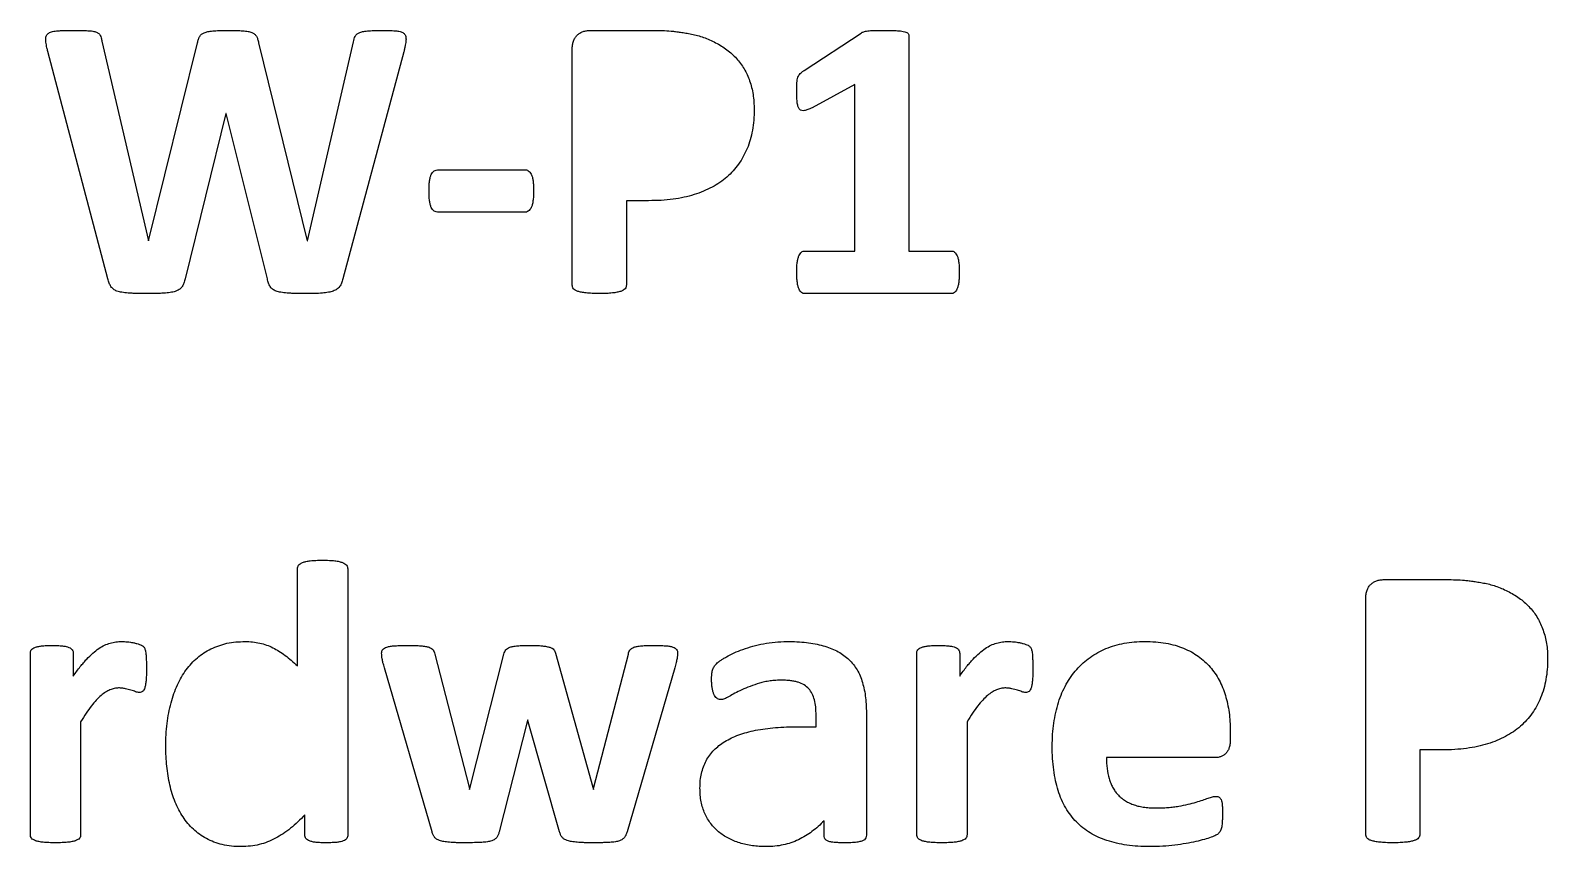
# Model space of a CAD drawing. Extents: x -125 to 125, y -250 to 250.
# Drawn here: x -102.05 to -62.39, y 185.55 to 206.88 of the extents above; entities that cross this region are included whole.
import ezdxf

# ---------------------------------------------------------------- set-up
doc = ezdxf.new("R2010")
doc.units = 0
doc.layers.get('0').update_dxf_attribs({"linetype": 'CONTINUOUS'})

msp = doc.modelspace()

# ---------------------------------------------------------------- linework, layer by layer
at = {"color": 7, "linetype": 'CONTINUOUS'}
for p, q in [((-87.411, 206.879), (-85.773, 206.879)), ((-81.828, 205.833), (-80.339, 206.808)), ((-79.087, 206.716), (-79.087, 201.113)), ((-100.025, 200.384), (-101.596, 206.331)), ((-100.179, 206.595), (-98.965, 201.375)), ((-98.961, 201.375), (-97.68, 206.558)), ((-96.085, 206.558), (-94.818, 201.375)), ((-94.807, 201.375), (-93.604, 206.579)), ((-92.289, 206.315), (-93.88, 200.384)), ((-87.888, 200.223), (-87.888, 206.381)), ((-80.503, 205.463), (-81.619, 204.856)), ((-80.503, 201.113), (-80.503, 205.463)), ((-96.942, 204.704), (-98.006, 200.384)), ((-96.931, 204.704), (-96.942, 204.704)), ((-95.856, 200.384), (-96.931, 204.704)), ((-91.378, 203.237), (-89.146, 203.237)), ((-86.472, 202.428), (-86.472, 200.224)), ((-85.893, 202.428), (-86.472, 202.428)), ((-89.146, 202.124), (-91.378, 202.124)), ((-98.965, 201.375), (-98.961, 201.375)), ((-94.818, 201.375), (-94.807, 201.375)), ((-81.809, 201.113), (-80.503, 201.113)), ((-79.087, 201.113), (-77.982, 201.113)), ((-77.987, 200), (-81.812, 200)), ((-95.071, 190.267), (-95.071, 192.805)), ((-93.756, 192.804), (-93.756, 185.858)), ((-66.672, 192.525), (-65.034, 192.525)), ((-67.149, 185.869), (-67.149, 192.028)), ((-102.051, 185.858), (-102.051, 190.594)), ((-100.929, 190.594), (-100.929, 190.004)), ((-91.479, 190.578), (-90.578, 187.101)), ((-90.558, 187.101), (-89.674, 190.578)), ((-88.323, 190.599), (-87.347, 187.096)), ((-87.321, 187.101), (-86.421, 190.578)), ((-78.884, 185.858), (-78.884, 190.594)), ((-77.762, 190.594), (-77.762, 190.004)), ((-91.552, 185.932), (-92.794, 190.216)), ((-85.207, 190.216), (-86.453, 185.932)), ((-100.736, 188.809), (-100.736, 185.858)), ((-89.062, 188.811), (-89.797, 185.932)), ((-89.051, 188.858), (-89.062, 188.811)), ((-89.04, 188.811), (-89.051, 188.858)), ((-88.218, 185.932), (-89.04, 188.811)), ((-81.515, 188.681), (-81.515, 188.978)), ((-80.2, 189.035), (-80.2, 185.844)), ((-77.569, 188.809), (-77.569, 185.858)), ((-81.979, 188.681), (-81.515, 188.681)), ((-70.69, 188.567), (-70.69, 188.354)), ((-65.733, 188.074), (-65.733, 185.871)), ((-65.154, 188.074), (-65.733, 188.074)), ((-71.092, 187.872), (-73.927, 187.872)), ((-90.578, 187.101), (-90.569, 187.037)), ((-90.569, 187.037), (-90.558, 187.101)), ((-87.347, 187.096), (-87.332, 187.037)), ((-87.332, 187.037), (-87.321, 187.101)), ((-94.876, 185.857), (-94.876, 186.377)), ((-81.308, 185.844), (-81.308, 186.222))]:
    msp.add_line(p, q, dxfattribs=at)
for points, knots in [([(-101.596, 206.331), (-101.603, 206.361), (-101.616, 206.417), (-101.632, 206.496), (-101.643, 206.566), (-101.653, 206.64), (-101.646, 206.723), (-101.6, 206.788), (-101.549, 206.824), (-101.498, 206.843), (-101.437, 206.857), (-101.366, 206.866), (-101.281, 206.872), (-101.182, 206.877), (-101.068, 206.877), (-100.987, 206.879), (-100.944, 206.879)], [0, 0, 0, 0, 0.080837, 0.15134, 0.212943, 0.2644, 0.349466, 0.423887, 0.464553, 0.512311, 0.564962, 0.627733, 0.701224, 0.788431, 0.887994, 1, 1, 1, 1]), ([(-100.944, 206.879), (-100.905, 206.879), (-100.83, 206.879), (-100.724, 206.878), (-100.63, 206.874), (-100.53, 206.871), (-100.427, 206.864), (-100.331, 206.839), (-100.261, 206.805), (-100.217, 206.749), (-100.195, 206.677), (-100.185, 206.624), (-100.179, 206.595)], [0, 0, 0, 0, 0.12887, 0.245725, 0.345444, 0.433143, 0.574709, 0.678091, 0.756532, 0.824961, 0.901593, 1, 1, 1, 1]), ([(-97.68, 206.558), (-97.673, 206.589), (-97.66, 206.644), (-97.63, 206.721), (-97.579, 206.782), (-97.503, 206.824), (-97.402, 206.852), (-97.3, 206.864), (-97.202, 206.872), (-97.112, 206.877), (-97.011, 206.877), (-96.939, 206.879), (-96.901, 206.879)], [0, 0, 0, 0, 0.0992, 0.183621, 0.261205, 0.347222, 0.456361, 0.592271, 0.675015, 0.771081, 0.878809, 1, 1, 1, 1]), ([(-96.901, 206.879), (-96.861, 206.879), (-96.785, 206.88), (-96.677, 206.876), (-96.582, 206.873), (-96.479, 206.867), (-96.372, 206.858), (-96.268, 206.83), (-96.19, 206.789), (-96.14, 206.726), (-96.106, 206.648), (-96.093, 206.59), (-96.085, 206.558)], [0, 0, 0, 0, 0.122828, 0.234389, 0.329797, 0.413977, 0.552297, 0.65819, 0.742183, 0.817918, 0.899642, 1, 1, 1, 1]), ([(-93.604, 206.579), (-93.598, 206.605), (-93.587, 206.654), (-93.565, 206.723), (-93.524, 206.784), (-93.452, 206.823), (-93.358, 206.853), (-93.258, 206.864), (-93.16, 206.872), (-93.068, 206.877), (-92.962, 206.877), (-92.887, 206.879), (-92.847, 206.879)], [0, 0, 0, 0, 0.0875412, 0.1649314, 0.2395684, 0.3214212, 0.4273299, 0.5657393, 0.6510506, 0.7518312, 0.8681076, 1, 1, 1, 1]), ([(-92.847, 206.879), (-92.809, 206.879), (-92.739, 206.877), (-92.639, 206.877), (-92.553, 206.872), (-92.461, 206.864), (-92.368, 206.85), (-92.28, 206.801), (-92.232, 206.719), (-92.231, 206.635), (-92.24, 206.558), (-92.251, 206.486), (-92.269, 206.404), (-92.282, 206.346), (-92.289, 206.315)], [0, 0, 0, 0, 0.104382, 0.197006, 0.277978, 0.345854, 0.453969, 0.538428, 0.615573, 0.708476, 0.766108, 0.833055, 0.911188, 1, 1, 1, 1]), ([(-87.888, 206.381), (-87.887, 206.42), (-87.885, 206.494), (-87.859, 206.597), (-87.818, 206.685), (-87.759, 206.757), (-87.688, 206.812), (-87.604, 206.851), (-87.511, 206.875), (-87.445, 206.878), (-87.411, 206.879)], [0, 0, 0, 0, 0.149716, 0.282881, 0.403862, 0.51862, 0.633697, 0.747474, 0.868404, 1, 1, 1, 1]), ([(-85.773, 206.879), (-85.693, 206.878), (-85.536, 206.877), (-85.341, 206.864), (-85.183, 206.85), (-85.055, 206.832), (-84.916, 206.81), (-84.768, 206.781), (-84.613, 206.747), (-84.455, 206.697), (-84.297, 206.633), (-84.139, 206.559), (-83.986, 206.473), (-83.844, 206.374), (-83.711, 206.267), (-83.593, 206.146), (-83.486, 206.016), (-83.393, 205.875), (-83.313, 205.722), (-83.249, 205.559), (-83.196, 205.386), (-83.161, 205.203), (-83.138, 205.009), (-83.135, 204.876), (-83.133, 204.808)], [0, 0, 0, 0, 0.0630096, 0.1232213, 0.154028, 0.1879071, 0.2244286, 0.2645025, 0.3066264, 0.3496221, 0.3942603, 0.4406072, 0.4868223, 0.5321176, 0.5765882, 0.6208419, 0.6647292, 0.7089849, 0.7538458, 0.7997925, 0.8469932, 0.8955996, 0.946495, 1, 1, 1, 1]), ([(-80.339, 206.808), (-80.329, 206.815), (-80.308, 206.831), (-80.268, 206.844), (-80.22, 206.857), (-80.159, 206.866), (-80.083, 206.875), (-79.985, 206.876), (-79.862, 206.88), (-79.771, 206.88), (-79.721, 206.879)], [0, 0, 0, 0, 0.05777, 0.122091, 0.200003, 0.294063, 0.415165, 0.565812, 0.759099, 1, 1, 1, 1]), ([(-79.721, 206.879), (-79.658, 206.879), (-79.548, 206.879), (-79.4, 206.873), (-79.286, 206.863), (-79.203, 206.847), (-79.143, 206.83), (-79.108, 206.798), (-79.088, 206.759), (-79.087, 206.731), (-79.087, 206.716)], [0, 0, 0, 0, 0.261995, 0.466447, 0.624847, 0.740234, 0.823128, 0.882868, 0.937478, 1, 1, 1, 1]), ([(-82.02, 205.295), (-82.02, 205.335), (-82.019, 205.406), (-82.017, 205.504), (-82.009, 205.584), (-81.991, 205.651), (-81.967, 205.707), (-81.93, 205.753), (-81.883, 205.794), (-81.847, 205.819), (-81.828, 205.833)], [0, 0, 0, 0, 0.195392, 0.351778, 0.482962, 0.593544, 0.693794, 0.782898, 0.880681, 1, 1, 1, 1]), ([(-81.619, 204.856), (-81.656, 204.839), (-81.721, 204.81), (-81.811, 204.781), (-81.888, 204.778), (-81.951, 204.813), (-81.988, 204.885), (-82.01, 204.987), (-82.017, 205.127), (-82.019, 205.234), (-82.02, 205.295)], [0, 0, 0, 0, 0.145139, 0.254807, 0.337681, 0.411022, 0.49886, 0.617146, 0.781497, 1, 1, 1, 1]), ([(-83.133, 204.808), (-83.135, 204.716), (-83.139, 204.534), (-83.175, 204.271), (-83.23, 204.023), (-83.312, 203.793), (-83.414, 203.58), (-83.535, 203.382), (-83.681, 203.205), (-83.844, 203.042), (-84.029, 202.899), (-84.234, 202.775), (-84.46, 202.67), (-84.705, 202.581), (-84.97, 202.511), (-85.258, 202.463), (-85.568, 202.432), (-85.782, 202.429), (-85.893, 202.428)], [0, 0, 0, 0, 0.067154, 0.130996, 0.192035, 0.250637, 0.307253, 0.362902, 0.41792, 0.473187, 0.529162, 0.586636, 0.646498, 0.708973, 0.774815, 0.844827, 0.919904, 1, 1, 1, 1]), ([(-91.631, 202.686), (-91.631, 202.733), (-91.63, 202.819), (-91.62, 202.938), (-91.601, 203.034), (-91.577, 203.11), (-91.542, 203.168), (-91.495, 203.208), (-91.44, 203.234), (-91.4, 203.236), (-91.378, 203.237)], [0, 0, 0, 0, 0.207503, 0.38308, 0.525704, 0.639226, 0.735586, 0.821545, 0.906038, 1, 1, 1, 1]), ([(-89.146, 203.237), (-89.126, 203.236), (-89.088, 203.235), (-89.035, 203.212), (-88.99, 203.174), (-88.956, 203.115), (-88.926, 203.038), (-88.912, 202.938), (-88.9, 202.819), (-88.9, 202.733), (-88.9, 202.686)], [0, 0, 0, 0, 0.08944, 0.168125, 0.251147, 0.347914, 0.46791, 0.615302, 0.791621, 1, 1, 1, 1]), ([(-91.378, 202.124), (-91.4, 202.126), (-91.44, 202.128), (-91.496, 202.154), (-91.541, 202.195), (-91.578, 202.254), (-91.601, 202.332), (-91.62, 202.43), (-91.63, 202.551), (-91.631, 202.638), (-91.631, 202.686)], [0, 0, 0, 0, 0.092766, 0.176185, 0.262566, 0.3577, 0.474135, 0.617201, 0.792836, 1, 1, 1, 1]), ([(-88.9, 202.686), (-88.9, 202.637), (-88.901, 202.548), (-88.911, 202.427), (-88.929, 202.328), (-88.955, 202.252), (-88.989, 202.193), (-89.034, 202.154), (-89.087, 202.128), (-89.126, 202.126), (-89.146, 202.124)], [0, 0, 0, 0, 0.213394, 0.39038, 0.536823, 0.652724, 0.745395, 0.829166, 0.91112, 1, 1, 1, 1]), ([(-82.02, 200.548), (-82.02, 200.597), (-82.019, 200.686), (-82.011, 200.807), (-81.992, 200.905), (-81.968, 200.983), (-81.936, 201.041), (-81.899, 201.084), (-81.855, 201.108), (-81.824, 201.111), (-81.809, 201.113)], [0, 0, 0, 0, 0.221667, 0.40531, 0.555067, 0.676946, 0.776149, 0.85798, 0.929112, 1, 1, 1, 1]), ([(-77.982, 201.113), (-77.966, 201.111), (-77.935, 201.108), (-77.891, 201.084), (-77.854, 201.041), (-77.823, 200.983), (-77.798, 200.905), (-77.784, 200.806), (-77.772, 200.686), (-77.772, 200.597), (-77.772, 200.548)], [0, 0, 0, 0, 0.0709337, 0.1421126, 0.2239961, 0.3232635, 0.4452224, 0.5942209, 0.7781886, 1, 1, 1, 1]), ([(-98.997, 200), (-99.047, 200.001), (-99.14, 200.002), (-99.272, 200.002), (-99.389, 200.008), (-99.517, 200.012), (-99.649, 200.028), (-99.781, 200.059), (-99.881, 200.108), (-99.95, 200.181), (-99.993, 200.276), (-100.013, 200.346), (-100.025, 200.384)], [0, 0, 0, 0, 0.122643, 0.230935, 0.327558, 0.411146, 0.549179, 0.657086, 0.744038, 0.819707, 0.90139, 1, 1, 1, 1]), ([(-98.006, 200.384), (-98.015, 200.347), (-98.033, 200.279), (-98.077, 200.186), (-98.143, 200.111), (-98.241, 200.061), (-98.369, 200.028), (-98.498, 200.012), (-98.622, 200.008), (-98.734, 200.002), (-98.861, 200.002), (-98.95, 200.001), (-98.997, 200)], [0, 0, 0, 0, 0.096461, 0.180528, 0.258475, 0.347419, 0.456236, 0.594301, 0.677647, 0.771723, 0.880491, 1, 1, 1, 1]), ([(-94.86, 200), (-94.908, 200.001), (-94.998, 200.002), (-95.126, 200.002), (-95.239, 200.008), (-95.365, 200.012), (-95.494, 200.029), (-95.623, 200.059), (-95.721, 200.108), (-95.788, 200.181), (-95.83, 200.276), (-95.847, 200.346), (-95.856, 200.384)], [0, 0, 0, 0, 0.120039, 0.228076, 0.324184, 0.40697, 0.545429, 0.654449, 0.740985, 0.817425, 0.900339, 1, 1, 1, 1]), ([(-93.88, 200.384), (-93.892, 200.346), (-93.913, 200.275), (-93.962, 200.18), (-94.037, 200.109), (-94.139, 200.06), (-94.269, 200.029), (-94.43, 200.009), (-94.631, 200.002), (-94.779, 200.001), (-94.86, 200)], [0, 0, 0, 0, 0.103559, 0.190898, 0.273898, 0.367265, 0.480124, 0.617723, 0.788483, 1, 1, 1, 1]), ([(-81.812, 200), (-81.826, 200.001), (-81.855, 200.004), (-81.896, 200.026), (-81.931, 200.065), (-81.963, 200.121), (-81.99, 200.197), (-82.007, 200.294), (-82.018, 200.414), (-82.019, 200.501), (-82.02, 200.548)], [0, 0, 0, 0, 0.0652294, 0.135101, 0.2140224, 0.3118351, 0.435768, 0.5899256, 0.7767076, 1, 1, 1, 1]), ([(-77.772, 200.548), (-77.772, 200.501), (-77.772, 200.414), (-77.785, 200.294), (-77.802, 200.197), (-77.829, 200.121), (-77.861, 200.065), (-77.898, 200.026), (-77.94, 200.003), (-77.971, 200.001), (-77.987, 200)], [0, 0, 0, 0, 0.221173, 0.406483, 0.559224, 0.682018, 0.778932, 0.858847, 0.928076, 1, 1, 1, 1]), ([(-87.183, 200), (-87.245, 200.001), (-87.359, 200.003), (-87.515, 200.013), (-87.639, 200.032), (-87.736, 200.054), (-87.808, 200.083), (-87.858, 200.122), (-87.883, 200.171), (-87.886, 200.206), (-87.888, 200.223)], [0, 0, 0, 0, 0.232935, 0.426819, 0.582554, 0.704601, 0.797371, 0.871655, 0.936086, 1, 1, 1, 1]), ([(-86.472, 200.224), (-86.473, 200.207), (-86.476, 200.172), (-86.506, 200.124), (-86.556, 200.085), (-86.628, 200.054), (-86.725, 200.032), (-86.848, 200.012), (-87.004, 200.003), (-87.119, 200.001), (-87.183, 200)], [0, 0, 0, 0, 0.063501, 0.129408, 0.203211, 0.297972, 0.419229, 0.572019, 0.762693, 1, 1, 1, 1]), ([(-95.071, 192.805), (-95.069, 192.822), (-95.065, 192.855), (-95.044, 192.903), (-94.999, 192.944), (-94.93, 192.974), (-94.841, 193.001), (-94.724, 193.018), (-94.579, 193.031), (-94.472, 193.031), (-94.413, 193.031)], [0, 0, 0, 0, 0.065576, 0.130045, 0.205371, 0.300638, 0.422856, 0.575292, 0.766066, 1, 1, 1, 1]), ([(-94.413, 193.031), (-94.354, 193.031), (-94.247, 193.031), (-94.102, 193.018), (-93.986, 193.001), (-93.898, 192.973), (-93.832, 192.943), (-93.787, 192.903), (-93.76, 192.855), (-93.757, 192.821), (-93.756, 192.804)], [0, 0, 0, 0, 0.234031, 0.424884, 0.577383, 0.69566, 0.789093, 0.86597, 0.932334, 1, 1, 1, 1]), ([(-67.149, 192.028), (-67.148, 192.067), (-67.146, 192.141), (-67.12, 192.244), (-67.079, 192.332), (-67.02, 192.403), (-66.949, 192.459), (-66.866, 192.497), (-66.772, 192.522), (-66.706, 192.524), (-66.672, 192.525)], [0, 0, 0, 0, 0.149716, 0.282881, 0.403862, 0.51862, 0.633697, 0.747474, 0.868404, 1, 1, 1, 1]), ([(-65.034, 192.525), (-64.954, 192.525), (-64.798, 192.523), (-64.602, 192.51), (-64.444, 192.496), (-64.317, 192.478), (-64.178, 192.456), (-64.029, 192.428), (-63.874, 192.393), (-63.716, 192.344), (-63.559, 192.28), (-63.401, 192.205), (-63.248, 192.119), (-63.106, 192.02), (-62.973, 191.913), (-62.855, 191.792), (-62.748, 191.662), (-62.654, 191.521), (-62.575, 191.368), (-62.511, 191.205), (-62.457, 191.032), (-62.422, 190.849), (-62.399, 190.656), (-62.396, 190.523), (-62.395, 190.455)], [0, 0, 0, 0, 0.0630096, 0.1232213, 0.154028, 0.1879071, 0.2244286, 0.2645025, 0.3066264, 0.3496221, 0.3942603, 0.4406072, 0.4868223, 0.5321176, 0.5765882, 0.6208419, 0.6647292, 0.7089849, 0.7538458, 0.7997925, 0.8469932, 0.8955996, 0.946495, 1, 1, 1, 1]), ([(-102.051, 190.594), (-102.05, 190.61), (-102.048, 190.643), (-102.027, 190.689), (-101.987, 190.728), (-101.926, 190.755), (-101.849, 190.779), (-101.749, 190.793), (-101.627, 190.805), (-101.536, 190.805), (-101.487, 190.806)], [0, 0, 0, 0, 0.074529, 0.14498, 0.22591, 0.32188, 0.444068, 0.591459, 0.775815, 1, 1, 1, 1]), ([(-101.487, 190.806), (-101.436, 190.806), (-101.344, 190.805), (-101.22, 190.793), (-101.12, 190.78), (-101.046, 190.755), (-100.989, 190.729), (-100.955, 190.687), (-100.931, 190.643), (-100.93, 190.611), (-100.929, 190.594)], [0, 0, 0, 0, 0.230695, 0.418848, 0.569731, 0.685976, 0.776288, 0.852907, 0.924903, 1, 1, 1, 1]), ([(-100.929, 190.004), (-100.898, 190.047), (-100.84, 190.13), (-100.75, 190.247), (-100.663, 190.351), (-100.555, 190.472), (-100.425, 190.599), (-100.27, 190.723), (-100.118, 190.813), (-99.966, 190.869), (-99.814, 190.902), (-99.713, 190.905), (-99.663, 190.907)], [0, 0, 0, 0, 0.097102, 0.188145, 0.271883, 0.349184, 0.48773, 0.607838, 0.714831, 0.812596, 0.907221, 1, 1, 1, 1]), ([(-99.663, 190.907), (-99.638, 190.907), (-99.589, 190.906), (-99.512, 190.899), (-99.431, 190.889), (-99.349, 190.873), (-99.27, 190.855), (-99.202, 190.833), (-99.146, 190.813), (-99.106, 190.787), (-99.079, 190.758), (-99.06, 190.726), (-99.047, 190.687), (-99.036, 190.636), (-99.027, 190.566), (-99.022, 190.47), (-99.016, 190.34), (-99.016, 190.242), (-99.016, 190.186)], [0, 0, 0, 0, 0.060882, 0.124616, 0.194043, 0.26541, 0.334737, 0.395834, 0.445714, 0.483881, 0.514771, 0.543822, 0.576044, 0.618096, 0.674235, 0.753803, 0.859734, 1, 1, 1, 1]), ([(-98.51, 188.163), (-98.509, 188.266), (-98.507, 188.467), (-98.478, 188.76), (-98.439, 189.038), (-98.378, 189.299), (-98.303, 189.544), (-98.212, 189.77), (-98.105, 189.977), (-97.984, 190.167), (-97.843, 190.334), (-97.69, 190.485), (-97.518, 190.611), (-97.332, 190.719), (-97.128, 190.802), (-96.911, 190.865), (-96.678, 190.899), (-96.518, 190.904), (-96.436, 190.907)], [0, 0, 0, 0, 0.079372, 0.155371, 0.22736, 0.296257, 0.361893, 0.424684, 0.484193, 0.541867, 0.597925, 0.652887, 0.707575, 0.762436, 0.818808, 0.876768, 0.936846, 1, 1, 1, 1]), ([(-96.436, 190.907), (-96.371, 190.905), (-96.244, 190.903), (-96.057, 190.869), (-95.88, 190.82), (-95.711, 190.746), (-95.548, 190.655), (-95.388, 190.543), (-95.225, 190.415), (-95.123, 190.317), (-95.071, 190.267)], [0, 0, 0, 0, 0.125488, 0.246442, 0.365138, 0.481547, 0.600614, 0.726676, 0.859402, 1, 1, 1, 1]), ([(-92.869, 190.603), (-92.867, 190.62), (-92.864, 190.653), (-92.842, 190.702), (-92.795, 190.738), (-92.726, 190.764), (-92.633, 190.786), (-92.512, 190.796), (-92.362, 190.804), (-92.251, 190.805), (-92.191, 190.806)], [0, 0, 0, 0, 0.066445, 0.127921, 0.200684, 0.29174, 0.414144, 0.568879, 0.764042, 1, 1, 1, 1]), ([(-92.191, 190.806), (-92.126, 190.805), (-92.009, 190.804), (-91.853, 190.797), (-91.73, 190.784), (-91.637, 190.763), (-91.568, 190.733), (-91.523, 190.688), (-91.496, 190.636), (-91.485, 190.598), (-91.479, 190.578)], [0, 0, 0, 0, 0.2397935, 0.4310718, 0.5802525, 0.6946639, 0.7835863, 0.8552606, 0.9241781, 1, 1, 1, 1]), ([(-89.674, 190.578), (-89.668, 190.598), (-89.657, 190.636), (-89.625, 190.688), (-89.579, 190.731), (-89.513, 190.763), (-89.424, 190.784), (-89.309, 190.797), (-89.163, 190.804), (-89.053, 190.805), (-88.993, 190.806)], [0, 0, 0, 0, 0.07969, 0.153573, 0.231216, 0.320278, 0.433634, 0.579062, 0.766283, 1, 1, 1, 1]), ([(-88.993, 190.806), (-88.933, 190.805), (-88.825, 190.805), (-88.679, 190.794), (-88.565, 190.779), (-88.477, 190.759), (-88.411, 190.734), (-88.367, 190.695), (-88.339, 190.649), (-88.328, 190.616), (-88.323, 190.599)], [0, 0, 0, 0, 0.239598, 0.431392, 0.582066, 0.698784, 0.788187, 0.861134, 0.928182, 1, 1, 1, 1]), ([(-86.421, 190.578), (-86.417, 190.598), (-86.408, 190.635), (-86.382, 190.689), (-86.336, 190.731), (-86.271, 190.763), (-86.183, 190.784), (-86.07, 190.797), (-85.926, 190.804), (-85.82, 190.805), (-85.762, 190.806)], [0, 0, 0, 0, 0.07951, 0.15188, 0.22964, 0.320563, 0.43629, 0.5827, 0.769693, 1, 1, 1, 1]), ([(-85.762, 190.806), (-85.704, 190.805), (-85.6, 190.804), (-85.458, 190.796), (-85.346, 190.787), (-85.262, 190.763), (-85.199, 190.738), (-85.158, 190.7), (-85.136, 190.653), (-85.134, 190.62), (-85.133, 190.603)], [0, 0, 0, 0, 0.239877, 0.432057, 0.585675, 0.70309, 0.79187, 0.864348, 0.929686, 1, 1, 1, 1]), ([(-84.246, 189.908), (-84.245, 189.955), (-84.243, 190.04), (-84.227, 190.156), (-84.184, 190.251), (-84.131, 190.319), (-84.073, 190.37), (-84.014, 190.412), (-83.942, 190.458), (-83.824, 190.527), (-83.654, 190.615), (-83.421, 190.706), (-83.164, 190.791), (-82.883, 190.854), (-82.587, 190.899), (-82.384, 190.904), (-82.281, 190.907)], [0, 0, 0, 0, 0.059047, 0.104951, 0.145146, 0.186708, 0.211311, 0.241332, 0.276421, 0.317562, 0.41107, 0.514889, 0.627854, 0.747575, 0.87271, 1, 1, 1, 1]), ([(-82.281, 190.907), (-82.192, 190.906), (-82.02, 190.904), (-81.772, 190.884), (-81.545, 190.849), (-81.337, 190.802), (-81.147, 190.74), (-80.975, 190.665), (-80.822, 190.572), (-80.684, 190.466), (-80.565, 190.343), (-80.463, 190.204), (-80.378, 190.049), (-80.312, 189.877), (-80.263, 189.689), (-80.224, 189.486), (-80.205, 189.266), (-80.201, 189.114), (-80.2, 189.035)], [0, 0, 0, 0, 0.082328, 0.15905, 0.229512, 0.294962, 0.355949, 0.413507, 0.468131, 0.521224, 0.573572, 0.626172, 0.680004, 0.736438, 0.795981, 0.859405, 0.927395, 1, 1, 1, 1]), ([(-78.884, 190.594), (-78.883, 190.61), (-78.881, 190.643), (-78.86, 190.689), (-78.82, 190.728), (-78.759, 190.755), (-78.682, 190.779), (-78.582, 190.793), (-78.46, 190.805), (-78.37, 190.805), (-78.32, 190.806)], [0, 0, 0, 0, 0.074529, 0.14498, 0.22591, 0.32188, 0.444068, 0.591459, 0.775815, 1, 1, 1, 1]), ([(-78.32, 190.806), (-78.269, 190.806), (-78.177, 190.805), (-78.053, 190.793), (-77.954, 190.78), (-77.879, 190.755), (-77.822, 190.729), (-77.788, 190.687), (-77.765, 190.643), (-77.763, 190.611), (-77.762, 190.594)], [0, 0, 0, 0, 0.230695, 0.418848, 0.569731, 0.685976, 0.776288, 0.852907, 0.924903, 1, 1, 1, 1]), ([(-77.762, 190.004), (-77.732, 190.047), (-77.673, 190.13), (-77.583, 190.247), (-77.496, 190.351), (-77.388, 190.472), (-77.258, 190.599), (-77.103, 190.723), (-76.952, 190.813), (-76.799, 190.869), (-76.648, 190.902), (-76.546, 190.905), (-76.496, 190.907)], [0, 0, 0, 0, 0.0971021, 0.188145, 0.2718827, 0.3491843, 0.4877299, 0.6078376, 0.7148309, 0.812596, 0.9072206, 1, 1, 1, 1]), ([(-76.496, 190.907), (-76.472, 190.907), (-76.422, 190.906), (-76.345, 190.899), (-76.264, 190.889), (-76.182, 190.873), (-76.104, 190.855), (-76.035, 190.833), (-75.979, 190.813), (-75.939, 190.787), (-75.912, 190.758), (-75.894, 190.726), (-75.881, 190.687), (-75.87, 190.636), (-75.86, 190.566), (-75.855, 190.47), (-75.85, 190.34), (-75.85, 190.242), (-75.849, 190.186)], [0, 0, 0, 0, 0.060882, 0.124616, 0.194043, 0.26541, 0.334737, 0.395834, 0.445714, 0.483881, 0.514771, 0.543822, 0.576044, 0.618096, 0.674235, 0.753803, 0.859734, 1, 1, 1, 1]), ([(-75.344, 188.172), (-75.341, 188.276), (-75.337, 188.477), (-75.307, 188.773), (-75.254, 189.051), (-75.184, 189.315), (-75.093, 189.56), (-74.982, 189.787), (-74.853, 189.994), (-74.706, 190.182), (-74.539, 190.348), (-74.357, 190.497), (-74.155, 190.62), (-73.938, 190.725), (-73.706, 190.807), (-73.458, 190.866), (-73.197, 190.901), (-73.018, 190.905), (-72.927, 190.907)], [0, 0, 0, 0, 0.075034, 0.146565, 0.215073, 0.280874, 0.344191, 0.405103, 0.463703, 0.521184, 0.577995, 0.634578, 0.691273, 0.749452, 0.809107, 0.870074, 0.933759, 1, 1, 1, 1]), ([(-72.927, 190.907), (-72.831, 190.905), (-72.646, 190.901), (-72.379, 190.868), (-72.134, 190.813), (-71.91, 190.735), (-71.707, 190.639), (-71.524, 190.524), (-71.358, 190.393), (-71.213, 190.242), (-71.087, 190.077), (-70.976, 189.899), (-70.887, 189.705), (-70.814, 189.498), (-70.76, 189.279), (-70.718, 189.05), (-70.695, 188.812), (-70.692, 188.65), (-70.69, 188.567)], [0, 0, 0, 0, 0.078108, 0.150714, 0.218441, 0.28205, 0.342857, 0.401043, 0.458105, 0.514212, 0.570481, 0.626895, 0.684643, 0.744184, 0.805239, 0.867991, 0.933066, 1, 1, 1, 1]), ([(-92.794, 190.216), (-92.808, 190.262), (-92.833, 190.341), (-92.856, 190.449), (-92.866, 190.533), (-92.868, 190.582), (-92.869, 190.603)], [0, 0, 0, 0, 0.361519, 0.630973, 0.836061, 1, 1, 1, 1]), ([(-85.133, 190.603), (-85.133, 190.582), (-85.135, 190.533), (-85.15, 190.451), (-85.173, 190.344), (-85.195, 190.263), (-85.207, 190.216)], [0, 0, 0, 0, 0.16413, 0.366593, 0.63245, 1, 1, 1, 1]), ([(-62.395, 190.455), (-62.396, 190.362), (-62.4, 190.181), (-62.436, 189.917), (-62.492, 189.67), (-62.573, 189.439), (-62.675, 189.226), (-62.796, 189.028), (-62.942, 188.851), (-63.105, 188.688), (-63.29, 188.545), (-63.496, 188.422), (-63.721, 188.316), (-63.966, 188.227), (-64.231, 188.157), (-64.519, 188.11), (-64.829, 188.079), (-65.044, 188.076), (-65.154, 188.074)], [0, 0, 0, 0, 0.067154, 0.130996, 0.192035, 0.250637, 0.307253, 0.362902, 0.41792, 0.473187, 0.529162, 0.586636, 0.646498, 0.708973, 0.774815, 0.844827, 0.919904, 1, 1, 1, 1]), ([(-99.016, 190.186), (-99.017, 190.13), (-99.018, 190.029), (-99.024, 189.893), (-99.039, 189.785), (-99.057, 189.704), (-99.079, 189.643), (-99.112, 189.601), (-99.156, 189.579), (-99.188, 189.577), (-99.204, 189.576)], [0, 0, 0, 0, 0.240491, 0.435901, 0.586999, 0.705846, 0.794313, 0.865179, 0.929097, 1, 1, 1, 1]), ([(-75.849, 190.186), (-75.85, 190.13), (-75.851, 190.029), (-75.858, 189.893), (-75.872, 189.785), (-75.89, 189.704), (-75.913, 189.643), (-75.946, 189.601), (-75.989, 189.579), (-76.021, 189.577), (-76.038, 189.576)], [0, 0, 0, 0, 0.240491, 0.435901, 0.586999, 0.705846, 0.794313, 0.865179, 0.929097, 1, 1, 1, 1]), ([(-99.745, 189.693), (-99.782, 189.69), (-99.86, 189.685), (-99.974, 189.645), (-100.091, 189.583), (-100.211, 189.493), (-100.335, 189.372), (-100.463, 189.218), (-100.6, 189.028), (-100.688, 188.886), (-100.736, 188.809)], [0, 0, 0, 0, 0.081804, 0.167253, 0.260465, 0.36855, 0.492441, 0.636252, 0.804354, 1, 1, 1, 1]), ([(-99.204, 189.576), (-99.22, 189.577), (-99.252, 189.579), (-99.303, 189.596), (-99.359, 189.615), (-99.423, 189.635), (-99.492, 189.656), (-99.569, 189.675), (-99.654, 189.691), (-99.714, 189.692), (-99.745, 189.693)], [0, 0, 0, 0, 0.082928, 0.177481, 0.285419, 0.405053, 0.535556, 0.679051, 0.831963, 1, 1, 1, 1]), ([(-84.009, 189.389), (-84.028, 189.391), (-84.064, 189.395), (-84.116, 189.423), (-84.156, 189.469), (-84.19, 189.53), (-84.213, 189.606), (-84.233, 189.695), (-84.243, 189.798), (-84.245, 189.87), (-84.246, 189.908)], [0, 0, 0, 0, 0.08977, 0.175722, 0.272317, 0.379868, 0.507775, 0.652557, 0.817827, 1, 1, 1, 1]), ([(-82.405, 189.895), (-82.458, 189.894), (-82.563, 189.893), (-82.716, 189.879), (-82.859, 189.854), (-83.035, 189.807), (-83.235, 189.74), (-83.449, 189.648), (-83.632, 189.559), (-83.762, 189.486), (-83.851, 189.433), (-83.909, 189.411), (-83.96, 189.392), (-83.994, 189.39), (-84.009, 189.389)], [0, 0, 0, 0, 0.09473, 0.18424, 0.270013, 0.35152, 0.503292, 0.6414, 0.761383, 0.86237, 0.904749, 0.941812, 0.972935, 1, 1, 1, 1]), ([(-81.515, 188.978), (-81.516, 189.051), (-81.519, 189.187), (-81.555, 189.376), (-81.61, 189.54), (-81.703, 189.674), (-81.825, 189.78), (-81.956, 189.835), (-82.074, 189.866), (-82.175, 189.882), (-82.286, 189.894), (-82.364, 189.895), (-82.405, 189.895)], [0, 0, 0, 0, 0.145854, 0.273478, 0.387844, 0.492544, 0.597374, 0.711592, 0.77426, 0.843305, 0.918103, 1, 1, 1, 1]), ([(-76.578, 189.693), (-76.616, 189.69), (-76.693, 189.685), (-76.807, 189.645), (-76.924, 189.583), (-77.044, 189.493), (-77.168, 189.372), (-77.297, 189.218), (-77.433, 189.028), (-77.522, 188.886), (-77.569, 188.809)], [0, 0, 0, 0, 0.081804, 0.167253, 0.260465, 0.36855, 0.492441, 0.636252, 0.804354, 1, 1, 1, 1]), ([(-76.038, 189.576), (-76.053, 189.577), (-76.086, 189.579), (-76.136, 189.596), (-76.193, 189.615), (-76.256, 189.635), (-76.326, 189.656), (-76.403, 189.675), (-76.487, 189.691), (-76.547, 189.692), (-76.578, 189.693)], [0, 0, 0, 0, 0.082928, 0.177481, 0.285419, 0.405053, 0.535556, 0.679051, 0.831963, 1, 1, 1, 1]), ([(-84.55, 187.077), (-84.548, 187.143), (-84.546, 187.273), (-84.512, 187.459), (-84.463, 187.633), (-84.391, 187.793), (-84.298, 187.939), (-84.186, 188.072), (-84.053, 188.191), (-83.9, 188.297), (-83.727, 188.39), (-83.535, 188.471), (-83.323, 188.537), (-83.092, 188.59), (-82.841, 188.63), (-82.571, 188.661), (-82.281, 188.677), (-82.082, 188.68), (-81.979, 188.681)], [0, 0, 0, 0, 0.058143, 0.112853, 0.165215, 0.215759, 0.265888, 0.315934, 0.367496, 0.421456, 0.478585, 0.539109, 0.603396, 0.672492, 0.746753, 0.825598, 0.9101, 1, 1, 1, 1]), ([(-96.534, 185.545), (-96.621, 185.547), (-96.789, 185.552), (-97.03, 185.591), (-97.251, 185.658), (-97.45, 185.75), (-97.63, 185.865), (-97.792, 185.999), (-97.939, 186.151), (-98.065, 186.322), (-98.176, 186.509), (-98.27, 186.712), (-98.347, 186.929), (-98.408, 187.159), (-98.452, 187.4), (-98.486, 187.649), (-98.507, 187.904), (-98.509, 188.076), (-98.51, 188.163)], [0, 0, 0, 0, 0.069944, 0.135563, 0.19701, 0.25571, 0.312787, 0.369074, 0.425715, 0.482626, 0.541071, 0.600723, 0.662703, 0.727077, 0.793412, 0.860887, 0.929693, 1, 1, 1, 1]), ([(-72.797, 185.545), (-72.9, 185.547), (-73.099, 185.55), (-73.388, 185.58), (-73.658, 185.631), (-73.909, 185.699), (-74.139, 185.789), (-74.351, 185.9), (-74.541, 186.034), (-74.714, 186.187), (-74.865, 186.362), (-74.993, 186.559), (-75.105, 186.775), (-75.193, 187.014), (-75.26, 187.274), (-75.308, 187.555), (-75.339, 187.856), (-75.342, 188.065), (-75.344, 188.172)], [0, 0, 0, 0, 0.073309, 0.14207, 0.207072, 0.2687021, 0.3272469, 0.3833908, 0.4384325, 0.4927303, 0.5473457, 0.6026867, 0.6601628, 0.7203276, 0.7840362, 0.8515591, 0.9233107, 1, 1, 1, 1]), ([(-70.69, 188.354), (-70.691, 188.315), (-70.693, 188.243), (-70.713, 188.142), (-70.746, 188.057), (-70.794, 187.988), (-70.854, 187.936), (-70.924, 187.899), (-71.005, 187.876), (-71.062, 187.873), (-71.092, 187.872)], [0, 0, 0, 0, 0.161827, 0.304214, 0.428347, 0.544402, 0.652681, 0.760621, 0.875552, 1, 1, 1, 1]), ([(-73.927, 187.872), (-73.924, 187.776), (-73.919, 187.592), (-73.873, 187.369), (-73.818, 187.208), (-73.766, 187.098), (-73.706, 186.997), (-73.632, 186.906), (-73.548, 186.825), (-73.453, 186.754), (-73.347, 186.695), (-73.23, 186.643), (-73.101, 186.605), (-72.96, 186.576), (-72.806, 186.561), (-72.7, 186.558), (-72.645, 186.557)], [0, 0, 0, 0, 0.135976, 0.262303, 0.321827, 0.378181, 0.434381, 0.489306, 0.544461, 0.599651, 0.65741, 0.717178, 0.780745, 0.848834, 0.921956, 1, 1, 1, 1]), ([(-82.814, 185.545), (-82.876, 185.546), (-82.998, 185.548), (-83.176, 185.569), (-83.347, 185.598), (-83.51, 185.64), (-83.663, 185.695), (-83.807, 185.762), (-83.94, 185.84), (-84.063, 185.93), (-84.172, 186.033), (-84.269, 186.148), (-84.353, 186.273), (-84.426, 186.41), (-84.48, 186.56), (-84.522, 186.721), (-84.545, 186.895), (-84.548, 187.015), (-84.55, 187.077)], [0, 0, 0, 0, 0.07128, 0.139284, 0.205487, 0.269772, 0.332029, 0.391989, 0.450699, 0.508537, 0.565767, 0.622738, 0.680171, 0.738769, 0.799325, 0.862874, 0.9293, 1, 1, 1, 1]), ([(-72.645, 186.557), (-72.59, 186.557), (-72.481, 186.558), (-72.323, 186.569), (-72.176, 186.582), (-72, 186.609), (-71.803, 186.651), (-71.593, 186.703), (-71.418, 186.76), (-71.275, 186.809), (-71.161, 186.852), (-71.09, 186.858), (-71.06, 186.86)], [0, 0, 0, 0, 0.103259, 0.200831, 0.291833, 0.376545, 0.530694, 0.663453, 0.776811, 0.869522, 0.944067, 1, 1, 1, 1]), ([(-71.06, 186.86), (-71.046, 186.86), (-71.019, 186.858), (-70.981, 186.843), (-70.951, 186.813), (-70.927, 186.77), (-70.908, 186.709), (-70.899, 186.628), (-70.892, 186.527), (-70.892, 186.452), (-70.892, 186.411)], [0, 0, 0, 0, 0.080559, 0.151046, 0.224467, 0.313479, 0.428826, 0.58148, 0.768678, 1, 1, 1, 1]), ([(-70.892, 186.411), (-70.893, 186.375), (-70.893, 186.308), (-70.898, 186.214), (-70.904, 186.135), (-70.913, 186.069), (-70.925, 186.012), (-70.945, 185.965), (-70.97, 185.923), (-70.996, 185.889), (-71.03, 185.863), (-71.071, 185.841), (-71.126, 185.816), (-71.225, 185.778), (-71.379, 185.729), (-71.598, 185.675), (-71.855, 185.625), (-72.144, 185.581), (-72.462, 185.55), (-72.683, 185.547), (-72.797, 185.545)], [0, 0, 0, 0, 0.045564, 0.084571, 0.117033, 0.145046, 0.168752, 0.189475, 0.208725, 0.229353, 0.242965, 0.261884, 0.287295, 0.31844, 0.39549, 0.490134, 0.599814, 0.723358, 0.857324, 1, 1, 1, 1]), ([(-94.876, 186.377), (-94.937, 186.313), (-95.056, 186.19), (-95.246, 186.025), (-95.441, 185.882), (-95.641, 185.761), (-95.848, 185.664), (-96.067, 185.596), (-96.297, 185.553), (-96.455, 185.548), (-96.534, 185.545)], [0, 0, 0, 0, 0.137346, 0.268596, 0.394569, 0.51619, 0.634531, 0.753213, 0.874972, 1, 1, 1, 1]), ([(-81.308, 186.222), (-81.357, 186.171), (-81.456, 186.071), (-81.62, 185.938), (-81.793, 185.822), (-81.976, 185.722), (-82.17, 185.641), (-82.376, 185.588), (-82.591, 185.551), (-82.739, 185.547), (-82.814, 185.545)], [0, 0, 0, 0, 0.124878, 0.24841, 0.370341, 0.493032, 0.615578, 0.739811, 0.867859, 1, 1, 1, 1]), ([(-101.393, 185.646), (-101.452, 185.647), (-101.558, 185.648), (-101.703, 185.656), (-101.818, 185.674), (-101.908, 185.693), (-101.974, 185.724), (-102.021, 185.761), (-102.046, 185.808), (-102.049, 185.842), (-102.051, 185.858)], [0, 0, 0, 0, 0.233868, 0.425983, 0.577335, 0.698934, 0.79222, 0.866937, 0.933852, 1, 1, 1, 1]), ([(-100.736, 185.858), (-100.737, 185.842), (-100.74, 185.808), (-100.766, 185.761), (-100.813, 185.723), (-100.88, 185.694), (-100.97, 185.674), (-101.085, 185.656), (-101.229, 185.648), (-101.335, 185.647), (-101.393, 185.646)], [0, 0, 0, 0, 0.0661582, 0.1330837, 0.2078121, 0.3030201, 0.4225952, 0.5760527, 0.7660953, 1, 1, 1, 1]), ([(-94.309, 185.646), (-94.359, 185.647), (-94.45, 185.649), (-94.574, 185.652), (-94.672, 185.669), (-94.749, 185.689), (-94.806, 185.721), (-94.85, 185.755), (-94.872, 185.804), (-94.875, 185.838), (-94.876, 185.857)], [0, 0, 0, 0, 0.227368, 0.409942, 0.553976, 0.672371, 0.766672, 0.845527, 0.918625, 1, 1, 1, 1]), ([(-93.756, 185.858), (-93.756, 185.84), (-93.758, 185.805), (-93.78, 185.758), (-93.818, 185.719), (-93.875, 185.689), (-93.952, 185.669), (-94.05, 185.653), (-94.172, 185.649), (-94.26, 185.647), (-94.309, 185.646)], [0, 0, 0, 0, 0.082324, 0.156559, 0.233095, 0.326756, 0.444685, 0.595703, 0.778714, 1, 1, 1, 1]), ([(-90.675, 185.646), (-90.716, 185.647), (-90.796, 185.648), (-90.909, 185.648), (-91.009, 185.654), (-91.119, 185.659), (-91.234, 185.675), (-91.347, 185.698), (-91.431, 185.737), (-91.492, 185.789), (-91.529, 185.857), (-91.544, 185.906), (-91.552, 185.932)], [0, 0, 0, 0, 0.124771, 0.238488, 0.338093, 0.425081, 0.570037, 0.683798, 0.771386, 0.845223, 0.918092, 1, 1, 1, 1]), ([(-89.797, 185.932), (-89.805, 185.905), (-89.819, 185.854), (-89.855, 185.785), (-89.916, 185.732), (-90, 185.692), (-90.116, 185.668), (-90.265, 185.653), (-90.456, 185.649), (-90.596, 185.647), (-90.675, 185.646)], [0, 0, 0, 0, 0.083924, 0.157737, 0.229979, 0.319159, 0.433788, 0.580651, 0.766031, 1, 1, 1, 1]), ([(-87.33, 185.646), (-87.372, 185.647), (-87.451, 185.648), (-87.565, 185.648), (-87.666, 185.654), (-87.778, 185.659), (-87.895, 185.675), (-88.01, 185.699), (-88.096, 185.736), (-88.157, 185.789), (-88.195, 185.856), (-88.21, 185.906), (-88.218, 185.932)], [0, 0, 0, 0, 0.12353, 0.236115, 0.336292, 0.423976, 0.57059, 0.68474, 0.772868, 0.845971, 0.918907, 1, 1, 1, 1]), ([(-86.453, 185.932), (-86.462, 185.905), (-86.479, 185.854), (-86.519, 185.785), (-86.578, 185.732), (-86.66, 185.692), (-86.772, 185.667), (-86.886, 185.657), (-86.996, 185.65), (-87.097, 185.65), (-87.209, 185.645), (-87.288, 185.646), (-87.33, 185.646)], [0, 0, 0, 0, 0.085812, 0.161528, 0.234075, 0.32081, 0.431327, 0.575674, 0.662523, 0.763446, 0.875438, 1, 1, 1, 1]), ([(-80.759, 185.646), (-80.796, 185.647), (-80.866, 185.647), (-80.961, 185.651), (-81.04, 185.655), (-81.12, 185.664), (-81.195, 185.683), (-81.264, 185.718), (-81.303, 185.777), (-81.306, 185.821), (-81.308, 185.844)], [0, 0, 0, 0, 0.173319, 0.319852, 0.442115, 0.540509, 0.689721, 0.800236, 0.893661, 1, 1, 1, 1]), ([(-80.2, 185.844), (-80.201, 185.82), (-80.205, 185.775), (-80.254, 185.718), (-80.329, 185.685), (-80.408, 185.666), (-80.489, 185.657), (-80.566, 185.65), (-80.658, 185.648), (-80.724, 185.647), (-80.759, 185.646)], [0, 0, 0, 0, 0.105958, 0.205842, 0.322855, 0.480321, 0.577978, 0.697078, 0.83767, 1, 1, 1, 1]), ([(-78.227, 185.646), (-78.285, 185.647), (-78.392, 185.648), (-78.536, 185.656), (-78.651, 185.674), (-78.741, 185.693), (-78.807, 185.724), (-78.854, 185.761), (-78.88, 185.808), (-78.883, 185.842), (-78.884, 185.858)], [0, 0, 0, 0, 0.233868, 0.425983, 0.577335, 0.698934, 0.79222, 0.866937, 0.933852, 1, 1, 1, 1]), ([(-77.569, 185.858), (-77.571, 185.842), (-77.574, 185.808), (-77.599, 185.761), (-77.647, 185.723), (-77.713, 185.694), (-77.803, 185.674), (-77.918, 185.656), (-78.062, 185.648), (-78.168, 185.647), (-78.227, 185.646)], [0, 0, 0, 0, 0.066158, 0.133084, 0.207812, 0.30302, 0.422595, 0.576053, 0.766095, 1, 1, 1, 1]), ([(-66.444, 185.646), (-66.507, 185.647), (-66.62, 185.649), (-66.776, 185.659), (-66.9, 185.678), (-66.997, 185.7), (-67.069, 185.73), (-67.119, 185.768), (-67.145, 185.818), (-67.148, 185.852), (-67.149, 185.869)], [0, 0, 0, 0, 0.232935, 0.426819, 0.582554, 0.704601, 0.797371, 0.871655, 0.936086, 1, 1, 1, 1]), ([(-65.733, 185.871), (-65.734, 185.854), (-65.737, 185.818), (-65.767, 185.77), (-65.817, 185.731), (-65.889, 185.7), (-65.986, 185.678), (-66.11, 185.659), (-66.266, 185.649), (-66.381, 185.647), (-66.444, 185.646)], [0, 0, 0, 0, 0.063501, 0.129408, 0.203211, 0.297972, 0.419229, 0.572019, 0.762693, 1, 1, 1, 1])]:
    msp.add_open_spline(points, degree=3, knots=knots, dxfattribs=at)

doc.saveas('drawing.dxf')
